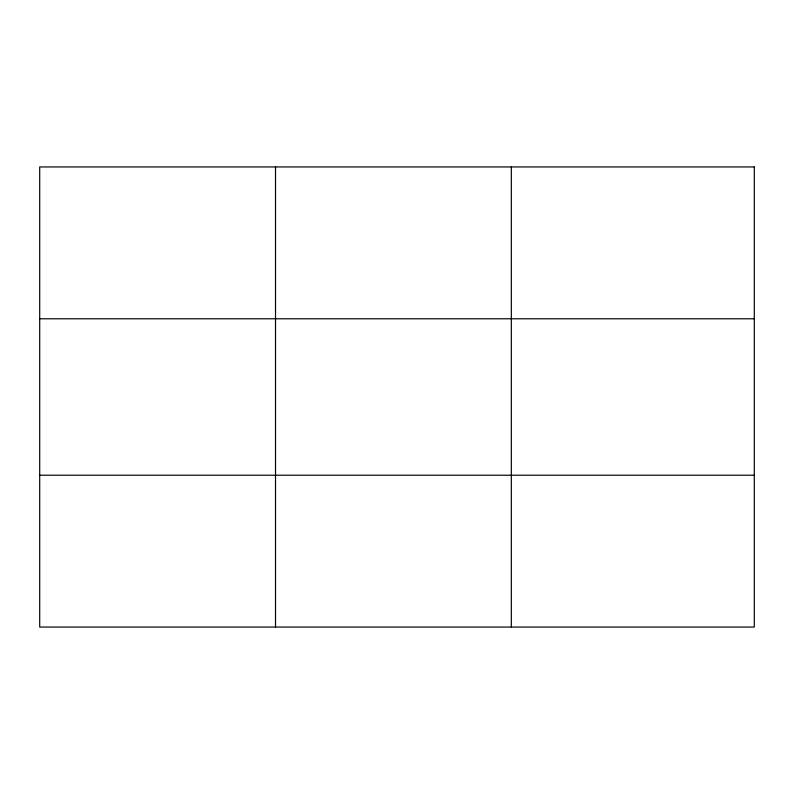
<?xml version="1.0" encoding="UTF-8"?>
<svg xmlns="http://www.w3.org/2000/svg" width="794" height="794" viewBox="0 0 794 794"><rect width="100%" height="100%" fill="white"/><g stroke="black" fill="none" stroke-linecap="round" stroke-linejoin="round"><path stroke-width="1.19" d="M275.518 627.052L275.518 166.948M511.336 627.052L511.336 166.948M39.7 318.781L754.3 318.781M39.7 475.219L754.3 475.219M754.3 166.948L754.3 627.052L39.7 627.052L39.7 166.948L754.3 166.948"/></g></svg>
